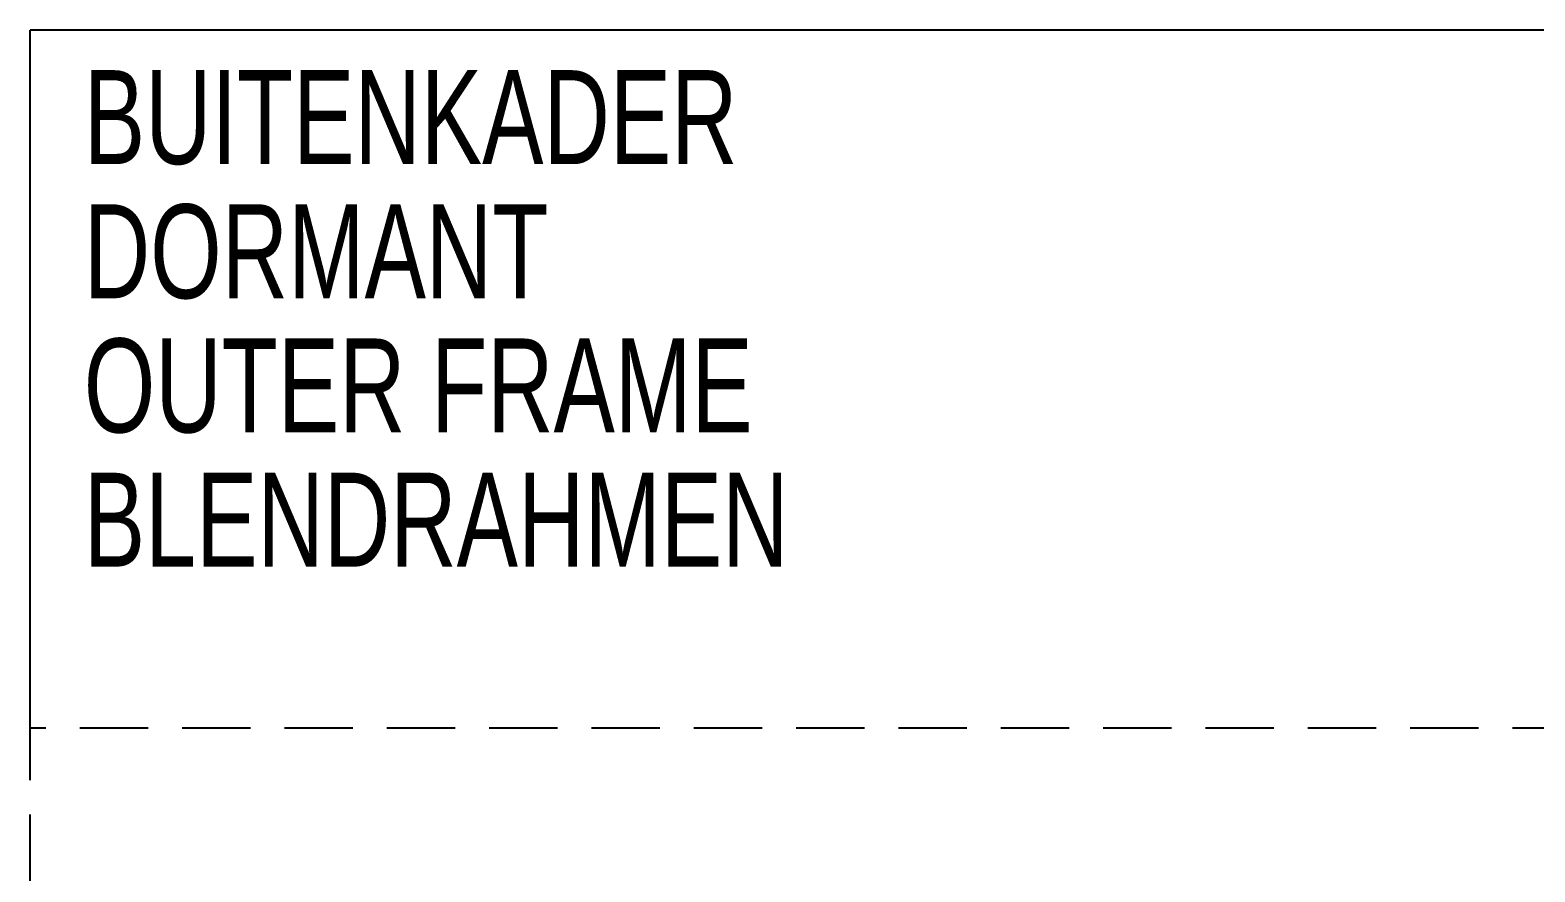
# Model space of a CAD drawing. Header units: millimetres. Extents: x -158 to 6343, y 4572 to 7765.
# Drawn here: x 3138.9 to 3419, y 5499.9 to 5656.8 of the extents above; entities that cross this region are included whole.
import ezdxf

# ---------------------------------------------------------------- set-up
doc = ezdxf.new("R2010")
doc.units = ezdxf.units.MM
doc.header["$LTSCALE"] = 0.2
doc.linetypes.add('DASHED2', pattern=[9.525, 6.35, -3.175])
for name, color, linetype in [('RI-LAYOUT', 7, 'Continuous'), ('RI-TEXT-GENERAL-DEU', 7, 'Continuous'), ('RI-TEXT-GENERAL-ENG', 7, 'Continuous'), ('RI-TEXT-GENERAL-FRA', 7, 'Continuous'), ('RI-TEXT-GENERAL-NL', 7, 'Continuous')]:
    doc.layers.add(name, color=color, linetype=linetype)
doc.styles.add('T8', font='arial.ttf', dxfattribs={"width": 0.7, "height": 3.5})

# ---------------------------------------------------------------- blocks, each defined once
blk = doc.blocks.new('info-text-ARCH-1')
at = {"layer": 'RI-TEXT-GENERAL-DEU', "style": 'T8', "width": 0.7}
blk.add_attdef('DEU', (2.5, 1.191), '', height=1.75, dxfattribs=at)
at = {"layer": 'RI-TEXT-GENERAL-ENG', "style": 'T8', "width": 0.7}
blk.add_attdef('ENG', (2.5, 3.691), '', height=1.75, dxfattribs=at)
at = {"layer": 'RI-TEXT-GENERAL-FRA', "style": 'T8', "width": 0.7}
blk.add_attdef('FRA', (2.5, 6.191), '', height=1.75, dxfattribs=at)
at = {"layer": 'RI-TEXT-GENERAL-NL', "style": 'T8', "width": 0.7}
blk.add_attdef('NED', (2.5, 8.691), '', height=1.75, dxfattribs=at)

msp = doc.modelspace()

# ---------------------------------------------------------------- linework, layer by layer
at = {"layer": 'RI-LAYOUT'}
for p in [(3138.91, 5526.78), (3641.03, 5656.78)]:
    msp.add_line(p, (3138.91, 5656.78), dxfattribs=at)
at = {"layer": 'RI-LAYOUT', "linetype": 'DASHED2', "ltscale": 10, "flags": 128}
msp.add_lwpolyline([(3641.03, 5314.27), (3138.91, 5314.27), (3138.91, 5526.78), (3641.03, 5526.78)], close=True, dxfattribs=at)

# ---------------------------------------------------------------- block references
ref = msp.add_blockref('info-text-ARCH-1', (3123.91, 5544.91), dxfattribs=dict(xscale=10, yscale=10, zscale=10))
ref.add_attrib('NED', 'BUITENKADER', (3148.91, 5631.82), dxfattribs={"layer": 'RI-TEXT-GENERAL-NL', "height": 17.5, "style": 'T8', "width": 0.7})
ref.add_attrib('FRA', 'DORMANT ', (3148.91, 5606.82), dxfattribs={"layer": 'RI-TEXT-GENERAL-FRA', "height": 17.5, "style": 'T8', "width": 0.7})
ref.add_attrib('ENG', 'OUTER FRAME', (3148.91, 5581.82), dxfattribs={"layer": 'RI-TEXT-GENERAL-ENG', "height": 17.5, "style": 'T8', "width": 0.7})
ref.add_attrib('DEU', 'BLENDRAHMEN', (3148.91, 5556.82), dxfattribs={"layer": 'RI-TEXT-GENERAL-DEU', "height": 17.5, "style": 'T8', "width": 0.7})

doc.saveas('drawing.dxf')
